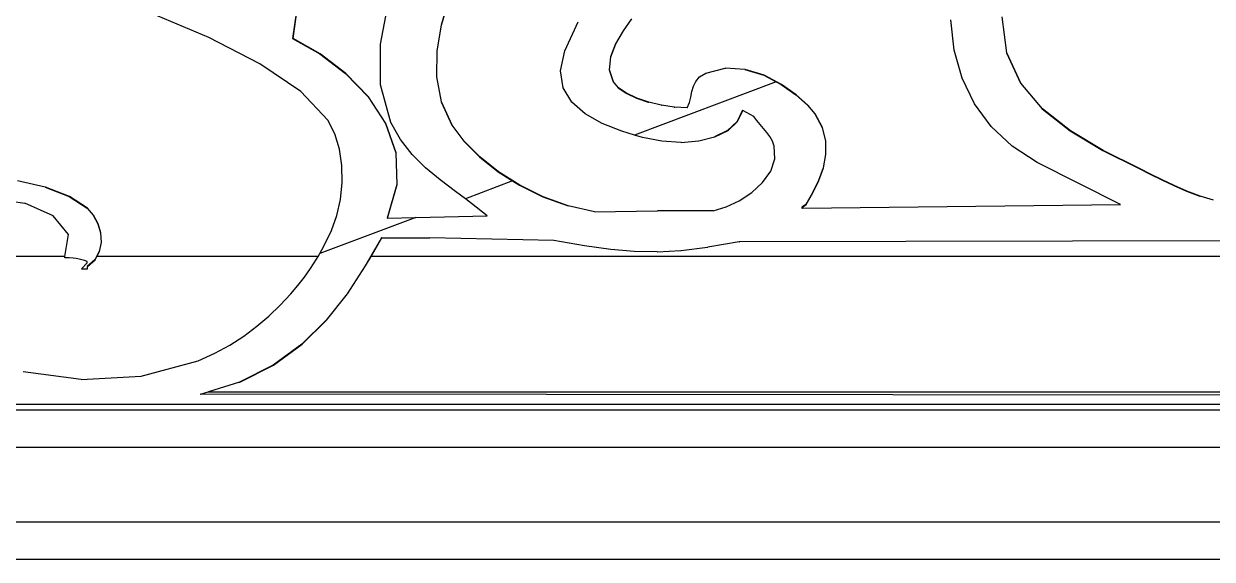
# Model space of a CAD drawing. Header units: inches. Extents: x 1397 to 20304, y -27267 to -746.
# Drawn here: x 14028.17 to 14044.08, y -23975.76 to -23968.59 of the extents above; entities that cross this region are included whole.
import ezdxf

# ---------------------------------------------------------------- set-up
doc = ezdxf.new("R2010")
doc.units = ezdxf.units.IN
doc.header["$LTSCALE"] = 17
doc.header["$MEASUREMENT"] = 0
doc.layers.add('25 BOT BAR', color=12, linetype='Continuous', lineweight=25)

# ---------------------------------------------------------------- blocks, each defined once
blk = doc.blocks.new('A$C99292ed1')
for p, q in [((115.406, 7.015), (115.307, 6.123)), ((115.312, 6.123), (115.411, 7.015)), ((116.481, 6.026), (116.59, 6.728)), ((117.392, 6.761), (117.296, 6.343)), ((117.301, 6.343), (117.397, 6.761)), ((114.187, 6.137), (113.423, 6.54)), ((118.952, 5.916), (119.13, 6.398)), ((119.845, 6.452), (119.731, 6.251)), ((119.736, 6.251), (119.85, 6.452)), ((124.163, 5.927), (124.117, 6.434)), ((124.801, 6.483), (124.866, 5.879)), ((124.871, 5.879), (124.806, 6.483)), ((117.296, 6.343), (117.237, 5.912)), ((117.242, 5.912), (117.301, 6.343)), ((117.296, 6.343), (117.301, 6.343)), ((119.731, 6.251), (119.631, 6.033)), ((119.636, 6.033), (119.736, 6.251)), ((119.731, 6.251), (119.736, 6.251)), ((114.868, 5.697), (114.187, 6.137)), ((115.307, 6.123), (115.312, 6.123)), ((115.307, 6.123), (115.67, 5.864)), ((115.675, 5.864), (115.312, 6.123)), ((116.482, 5.343), (116.481, 6.026)), ((117.237, 5.912), (117.232, 5.482)), ((117.236, 5.482), (117.242, 5.912)), ((117.237, 5.912), (117.242, 5.912)), ((118.893, 5.578), (118.952, 5.916)), ((119.631, 6.033), (119.564, 5.812)), ((119.568, 5.812), (119.636, 6.033)), ((119.631, 6.033), (119.636, 6.033)), ((124.27, 5.457), (124.163, 5.927)), ((115.67, 5.864), (115.675, 5.864)), ((115.67, 5.864), (116.015, 5.536)), ((116.02, 5.536), (115.675, 5.864)), ((119.564, 5.812), (119.546, 5.596)), ((119.551, 5.596), (119.568, 5.812)), ((119.564, 5.812), (119.568, 5.812)), ((124.866, 5.879), (124.871, 5.879)), ((124.866, 5.879), (125.053, 5.372)), ((125.058, 5.372), (124.871, 5.879)), ((115.415, 5.232), (114.868, 5.697)), ((118.929, 5.293), (118.893, 5.578)), ((119.546, 5.596), (119.551, 5.596)), ((119.546, 5.596), (119.597, 5.397)), ((119.601, 5.397), (119.551, 5.596)), ((120.837, 5.542), (121.098, 5.626)), ((121.098, 5.626), (121.102, 5.626)), ((121.102, 5.626), (121.101, 5.626)), ((121.361, 5.605), (121.102, 5.626)), ((121.361, 5.605), (121.614, 5.505)), ((121.361, 5.605), (121.365, 5.605)), ((121.619, 5.505), (121.365, 5.605)), ((116.015, 5.536), (116.02, 5.536)), ((116.015, 5.536), (116.317, 5.145)), ((116.322, 5.145), (116.02, 5.536)), ((117.232, 5.482), (117.236, 5.482)), ((117.232, 5.482), (117.294, 5.064)), ((117.299, 5.064), (117.236, 5.482)), ((120.703, 5.404), (120.755, 5.479)), ((120.755, 5.479), (120.837, 5.542)), ((121.614, 5.505), (121.619, 5.505)), ((121.614, 5.505), (121.78, 5.397)), ((121.851, 5.353), (121.619, 5.505)), ((124.437, 5.029), (124.27, 5.457)), ((116.621, 4.713), (116.482, 5.343)), ((119.045, 5.055), (118.929, 5.293)), ((119.597, 5.397), (119.601, 5.397)), ((119.597, 5.397), (119.664, 5.296)), ((119.669, 5.296), (119.601, 5.397)), ((119.664, 5.296), (119.669, 5.296)), ((119.664, 5.296), (119.772, 5.204)), ((119.776, 5.204), (119.669, 5.296)), ((121.78, 5.397), (119.884, 4.505)), ((120.653, 5.232), (120.672, 5.321)), ((120.672, 5.321), (120.703, 5.404)), ((121.78, 5.397), (121.846, 5.353)), ((121.846, 5.353), (121.851, 5.353)), ((121.846, 5.353), (122.045, 5.177)), ((122.05, 5.177), (121.851, 5.353)), ((125.053, 5.372), (125.058, 5.372)), ((125.053, 5.372), (125.343, 4.943)), ((125.348, 4.943), (125.058, 5.372)), ((115.778, 4.754), (115.415, 5.232)), ((116.317, 5.145), (116.322, 5.145)), ((116.317, 5.145), (116.549, 4.701)), ((116.554, 4.701), (116.322, 5.145)), ((119.772, 5.204), (119.909, 5.123)), ((119.772, 5.204), (119.776, 5.204)), ((119.914, 5.123), (119.776, 5.204)), ((119.909, 5.123), (119.914, 5.123)), ((119.909, 5.123), (120.069, 5.056)), ((120.074, 5.056), (119.914, 5.123)), ((120.619, 5.049), (120.638, 5.14)), ((120.638, 5.14), (120.653, 5.232)), ((122.045, 5.177), (122.05, 5.177)), ((122.045, 5.177), (122.201, 5.003)), ((122.205, 5.003), (122.05, 5.177)), ((117.294, 5.064), (117.299, 5.064)), ((117.294, 5.064), (117.439, 4.671)), ((117.444, 4.671), (117.299, 5.064)), ((119.224, 4.858), (119.045, 5.055)), ((120.069, 5.056), (120.074, 5.056)), ((120.241, 5.006), (120.074, 5.056)), ((120.241, 5.006), (120.246, 5.006)), ((120.417, 4.973), (120.246, 5.006)), ((120.417, 4.973), (120.422, 4.973)), ((120.589, 4.962), (120.422, 4.973)), ((120.589, 4.962), (120.619, 5.049)), ((122.201, 5.003), (122.3, 4.858)), ((122.201, 5.003), (122.205, 5.003)), ((122.304, 4.858), (122.205, 5.003)), ((124.661, 4.648), (124.437, 5.029)), ((125.343, 4.943), (125.348, 4.943)), ((125.343, 4.943), (125.717, 4.575)), ((125.722, 4.575), (125.348, 4.943)), ((119.452, 4.698), (119.224, 4.858)), ((121.332, 4.92), (121.26, 4.732)), ((121.265, 4.732), (121.336, 4.917)), ((121.336, 4.917), (121.332, 4.92)), ((121.481, 4.816), (121.336, 4.917)), ((121.522, 4.749), (121.481, 4.816)), ((122.3, 4.858), (122.304, 4.858)), ((122.3, 4.858), (122.396, 4.631)), ((122.401, 4.631), (122.304, 4.858)), ((115.871, 4.528), (115.778, 4.754)), ((116.549, 4.701), (116.687, 4.209)), ((116.549, 4.701), (116.554, 4.701)), ((116.691, 4.209), (116.554, 4.701)), ((116.749, 4.429), (116.621, 4.713)), ((117.439, 4.671), (117.6, 4.404)), ((117.439, 4.671), (117.444, 4.671)), ((117.605, 4.404), (117.444, 4.671)), ((119.714, 4.568), (119.452, 4.698)), ((121.26, 4.732), (121.131, 4.584)), ((121.136, 4.584), (121.265, 4.732)), ((121.26, 4.732), (121.265, 4.732)), ((121.566, 4.684), (121.522, 4.749)), ((121.612, 4.618), (121.566, 4.684)), ((121.656, 4.55), (121.612, 4.618)), ((122.396, 4.631), (122.401, 4.631)), ((122.396, 4.631), (122.441, 4.404)), ((122.445, 4.404), (122.401, 4.631)), ((124.941, 4.32), (124.661, 4.648)), ((115.933, 4.272), (115.871, 4.528)), ((119.884, 4.505), (119.714, 4.568)), ((119.993, 4.464), (119.884, 4.505)), ((120.251, 4.402), (119.993, 4.464)), ((120.747, 4.408), (120.955, 4.475)), ((121.131, 4.584), (120.955, 4.475)), ((120.955, 4.475), (120.96, 4.475)), ((120.96, 4.475), (121.136, 4.584)), ((121.131, 4.584), (121.136, 4.584)), ((121.696, 4.479), (121.656, 4.55)), ((121.73, 4.403), (121.696, 4.479)), ((125.717, 4.575), (125.722, 4.575)), ((125.717, 4.575), (126.155, 4.248)), ((126.16, 4.248), (125.722, 4.575)), ((116.906, 4.181), (116.749, 4.429)), ((117.6, 4.404), (117.605, 4.404)), ((117.6, 4.404), (117.808, 4.142)), ((117.813, 4.142), (117.605, 4.404)), ((120.504, 4.383), (120.251, 4.402)), ((120.504, 4.383), (120.506, 4.384)), ((120.506, 4.384), (120.509, 4.383)), ((120.509, 4.383), (120.742, 4.408)), ((120.742, 4.408), (120.747, 4.408)), ((121.754, 4.319), (121.73, 4.403)), ((121.763, 4.106), (121.754, 4.319)), ((122.441, 4.404), (122.442, 4.179)), ((122.441, 4.404), (122.445, 4.404)), ((122.447, 4.179), (122.445, 4.404)), ((125.275, 4.049), (124.941, 4.32)), ((115.966, 3.996), (115.933, 4.272)), ((116.687, 4.209), (116.691, 4.209)), ((116.687, 4.209), (116.703, 3.678)), ((116.707, 3.678), (116.691, 4.209)), ((117.086, 3.96), (116.906, 4.181)), ((117.808, 4.142), (117.813, 4.142)), ((117.808, 4.142), (118.058, 3.892)), ((118.063, 3.892), (117.813, 4.142)), ((122.442, 4.179), (122.408, 3.958)), ((122.413, 3.958), (122.447, 4.179)), ((122.442, 4.179), (122.447, 4.179)), ((126.155, 4.248), (126.16, 4.248)), ((126.155, 4.248), (126.639, 3.945)), ((126.644, 3.945), (126.16, 4.248)), ((115.969, 3.712), (115.966, 3.996)), ((121.707, 3.902), (121.763, 4.106)), ((126.391, 3.344), (125.275, 4.049)), ((125.281, 4.048), (125.283, 4.047)), ((117.282, 3.756), (117.086, 3.96)), ((118.058, 3.892), (118.063, 3.892)), ((118.058, 3.892), (118.252, 3.737)), ((118.347, 3.666), (118.063, 3.892)), ((121.599, 3.713), (121.707, 3.902)), ((122.408, 3.958), (122.347, 3.744)), ((122.352, 3.744), (122.413, 3.958)), ((122.408, 3.958), (122.413, 3.958)), ((126.639, 3.945), (126.644, 3.945)), ((126.639, 3.945), (126.789, 3.854)), ((126.794, 3.854), (126.644, 3.945)), ((126.789, 3.854), (126.794, 3.854)), ((126.789, 3.854), (126.944, 3.757)), ((126.949, 3.757), (126.794, 3.854)), ((111.994, 3.632), (111.621, 3.742)), ((115.947, 3.429), (115.969, 3.712)), ((116.703, 3.678), (116.571, 3.116)), ((116.576, 3.116), (116.707, 3.678)), ((116.703, 3.678), (116.707, 3.678)), ((117.489, 3.56), (117.282, 3.756)), ((118.252, 3.737), (117.619, 3.439)), ((118.252, 3.737), (118.342, 3.666)), ((118.342, 3.666), (118.347, 3.666)), ((118.342, 3.666), (118.656, 3.472)), ((118.661, 3.472), (118.347, 3.666)), ((121.455, 3.546), (121.599, 3.713)), ((122.347, 3.744), (122.267, 3.538)), ((122.272, 3.538), (122.352, 3.744)), ((122.347, 3.744), (122.352, 3.744)), ((126.944, 3.757), (126.949, 3.757)), ((126.944, 3.757), (127.106, 3.66)), ((127.111, 3.66), (126.949, 3.757)), ((127.106, 3.66), (127.111, 3.66)), ((127.106, 3.66), (127.275, 3.568)), ((127.28, 3.568), (127.111, 3.66)), ((111.994, 3.632), (111.999, 3.632)), ((111.994, 3.632), (112.316, 3.476)), ((112.321, 3.476), (111.999, 3.632)), ((117.619, 3.439), (117.489, 3.56)), ((121.287, 3.407), (121.455, 3.546)), ((122.267, 3.538), (122.176, 3.344)), ((122.18, 3.344), (122.272, 3.538)), ((122.267, 3.538), (122.272, 3.538)), ((127.275, 3.568), (127.28, 3.568)), ((127.275, 3.568), (127.451, 3.484)), ((127.456, 3.484), (127.28, 3.568)), ((111.258, 3.452), (111.723, 3.368)), ((112.101, 3.156), (111.723, 3.368)), ((112.316, 3.476), (112.321, 3.476)), ((112.316, 3.476), (112.554, 3.282)), ((112.559, 3.282), (112.321, 3.476)), ((115.899, 3.158), (115.947, 3.429)), ((117.701, 3.363), (117.619, 3.439)), ((117.91, 3.157), (117.701, 3.363)), ((118.656, 3.472), (118.661, 3.472)), ((118.656, 3.472), (118.994, 3.32)), ((118.998, 3.32), (118.661, 3.472)), ((121.109, 3.303), (121.287, 3.407)), ((122.176, 3.344), (122.126, 3.302)), ((122.131, 3.302), (122.18, 3.344)), ((122.131, 3.282), (126.391, 3.344)), ((122.176, 3.344), (122.18, 3.344)), ((127.451, 3.484), (127.456, 3.484)), ((127.636, 3.415), (127.456, 3.484)), ((112.554, 3.282), (112.637, 3.164)), ((112.554, 3.282), (112.559, 3.282)), ((112.642, 3.164), (112.559, 3.282)), ((118.994, 3.32), (118.998, 3.32)), ((119.349, 3.22), (118.998, 3.32)), ((119.349, 3.22), (120.192, 3.24)), ((120.936, 3.24), (120.192, 3.24)), ((120.936, 3.24), (121.109, 3.303)), ((122.126, 3.302), (122.126, 3.282)), ((122.126, 3.302), (122.131, 3.302)), ((122.126, 3.282), (122.131, 3.282)), ((122.131, 3.282), (122.131, 3.302)), ((112.307, 2.842), (112.101, 3.156)), ((112.637, 3.164), (112.642, 3.164)), ((112.637, 3.164), (112.698, 3.022)), ((112.703, 3.022), (112.642, 3.164)), ((116.956, 3.128), (115.67, 2.523)), ((115.827, 2.908), (115.899, 3.158)), ((116.571, 3.116), (116.576, 3.116)), ((116.576, 3.116), (116.956, 3.128)), ((116.956, 3.128), (117.91, 3.157)), ((112.698, 3.022), (112.703, 3.022)), ((112.698, 3.022), (112.735, 2.868)), ((112.74, 2.868), (112.703, 3.022)), ((112.735, 2.868), (112.74, 2.868)), ((112.735, 2.868), (112.743, 2.709)), ((112.748, 2.709), (112.74, 2.868)), ((115.766, 2.745), (115.827, 2.908)), ((112.259, 2.472), (112.307, 2.842)), ((112.743, 2.709), (112.718, 2.556)), ((112.723, 2.556), (112.748, 2.709)), ((112.743, 2.709), (112.748, 2.709)), ((115.699, 2.584), (115.766, 2.745)), ((116.497, 2.784), (116.279, 2.315)), ((116.357, 2.472), (116.502, 2.784)), ((116.502, 2.784), (116.497, 2.784)), ((116.502, 2.784), (117.142, 2.784)), ((118.803, 2.743), (117.142, 2.784)), ((119.214, 2.655), (118.803, 2.743)), ((121.283, 2.722), (120.867, 2.632)), ((121.283, 2.722), (121.288, 2.722)), ((131.946, 2.743), (121.288, 2.722)), ((112.718, 2.556), (112.681, 2.472)), ((112.685, 2.472), (112.723, 2.556)), ((112.718, 2.556), (112.723, 2.556)), ((115.67, 2.523), (115.699, 2.584)), ((119.565, 2.593), (119.214, 2.655)), ((119.881, 2.557), (119.565, 2.593)), ((120.186, 2.551), (119.881, 2.557)), ((120.186, 2.551), (120.187, 2.551)), ((120.187, 2.551), (120.191, 2.551)), ((120.191, 2.551), (120.505, 2.575)), ((120.505, 2.575), (120.51, 2.575)), ((120.51, 2.575), (120.862, 2.632)), ((120.862, 2.632), (120.867, 2.632)), ((112.259, 2.472), (110.521, 2.472)), ((112.257, 2.452), (112.259, 2.472)), ((112.316, 2.451), (112.257, 2.452)), ((112.367, 2.447), (112.316, 2.451)), ((112.41, 2.44), (112.367, 2.447)), ((112.448, 2.432), (112.41, 2.44)), ((112.483, 2.42), (112.448, 2.432)), ((112.518, 2.406), (112.483, 2.42)), ((112.554, 2.39), (112.518, 2.406)), ((112.657, 2.419), (112.554, 2.307)), ((112.554, 2.369), (112.554, 2.39)), ((112.559, 2.307), (112.661, 2.419)), ((112.681, 2.472), (112.657, 2.419)), ((112.657, 2.419), (112.661, 2.419)), ((112.661, 2.419), (112.685, 2.472)), ((112.685, 2.472), (112.681, 2.472)), ((115.647, 2.472), (112.685, 2.472)), ((115.547, 2.275), (115.626, 2.427)), ((115.626, 2.427), (115.647, 2.472)), ((115.647, 2.472), (115.67, 2.523)), ((116.284, 2.315), (116.357, 2.472)), ((132.832, 2.472), (116.357, 2.472)), ((112.48, 2.266), (112.554, 2.369)), ((112.48, 2.266), (112.554, 2.266)), ((112.554, 2.307), (112.559, 2.307)), ((112.554, 2.307), (112.554, 2.266)), ((112.554, 2.266), (112.559, 2.266)), ((112.559, 2.266), (112.559, 2.307)), ((115.464, 2.128), (115.547, 2.275)), ((116.279, 2.315), (116.036, 1.852)), ((116.041, 1.852), (116.284, 2.315)), ((116.279, 2.315), (116.284, 2.315)), ((115.375, 1.986), (115.464, 2.128)), ((115.282, 1.851), (115.375, 1.986)), ((115.138, 1.66), (115.282, 1.851)), ((116.036, 1.852), (115.756, 1.41)), ((115.761, 1.41), (116.041, 1.852)), ((116.036, 1.852), (116.041, 1.852)), ((114.987, 1.478), (115.138, 1.66)), ((114.826, 1.306), (114.987, 1.478)), ((114.653, 1.143), (114.826, 1.306)), ((115.756, 1.41), (115.43, 1.006)), ((115.435, 1.006), (115.761, 1.41)), ((115.756, 1.41), (115.761, 1.41)), ((114.466, 0.993), (114.653, 1.143)), ((114.263, 0.855), (114.466, 0.993)), ((115.43, 1.006), (115.047, 0.654)), ((115.052, 0.654), (115.435, 1.006)), ((115.43, 1.006), (115.435, 1.006)), ((114.042, 0.731), (114.263, 0.855)), ((113.281, 0.473), (114.042, 0.731)), ((115.047, 0.654), (114.596, 0.371)), ((114.601, 0.371), (115.052, 0.654)), ((115.047, 0.654), (115.052, 0.654)), ((112.476, 0.415), (111.7, 0.544)), ((112.476, 0.415), (113.281, 0.473)), ((114.596, 0.371), (114.181, 0.212)), ((114.596, 0.371), (114.601, 0.371)), ((114.067, 0.171), (114.072, 0.171)), ((114.072, 0.171), (114.177, 0.212)), ((132.318, 0.15), (114.072, 0.171)), ((114.177, 0.212), (114.181, 0.212)), ((114.181, 0.212), (132.255, 0.212))]:
    blk.add_line(p, q)
at = {"layer": '25 BOT BAR'}
blk.add_line((148.015, 0), (0.015, 0), dxfattribs=at)

msp = doc.modelspace()

# ---------------------------------------------------------------- linework, layer by layer
at = {"layer": '25 BOT BAR'}
for p, q in [((13916.475, -23973.759), (14064.475, -23973.759)), ((13914.975, -23974.259), (14065.975, -23974.259)), ((13915.475, -23975.259), (14065.475, -23975.259)), ((13915.475, -23975.759), (14065.475, -23975.759))]:
    msp.add_line(p, q, dxfattribs=at)

# ---------------------------------------------------------------- block references
at = {"layer": '25 BOT BAR', "yscale": 0.8}
msp.add_blockref('A$C99292ed1', (13916.461, -23973.687), dxfattribs=at)

doc.saveas('drawing.dxf')
